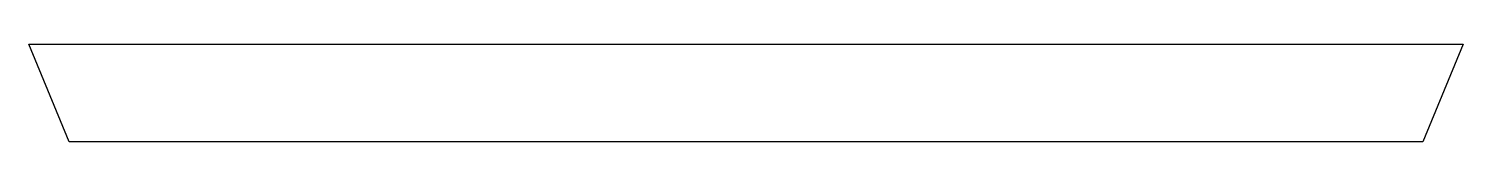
# Model space of a CAD drawing. Header units: millimetres. Extents: x 0 to 293, y -10 to 10.
import ezdxf

# ---------------------------------------------------------------- set-up
doc = ezdxf.new("R2010")
doc.units = ezdxf.units.MM
doc.header["$LTSCALE"] = 10
doc.layers.add('MEMBERS', color=5, linetype='Continuous')

msp = doc.modelspace()

# ---------------------------------------------------------------- linework, layer by layer
at = {"layer": 'MEMBERS', "color": 3, "linetype": 'Continuous'}
for p, q in [((0, 10), (292.99, 10)), ((8.28, -10), (0, 10)), ((292.99, 10), (284.71, -10)), ((284.71, -10), (8.28, -10))]:
    msp.add_line(p, q, dxfattribs=at)

doc.saveas('drawing.dxf')
